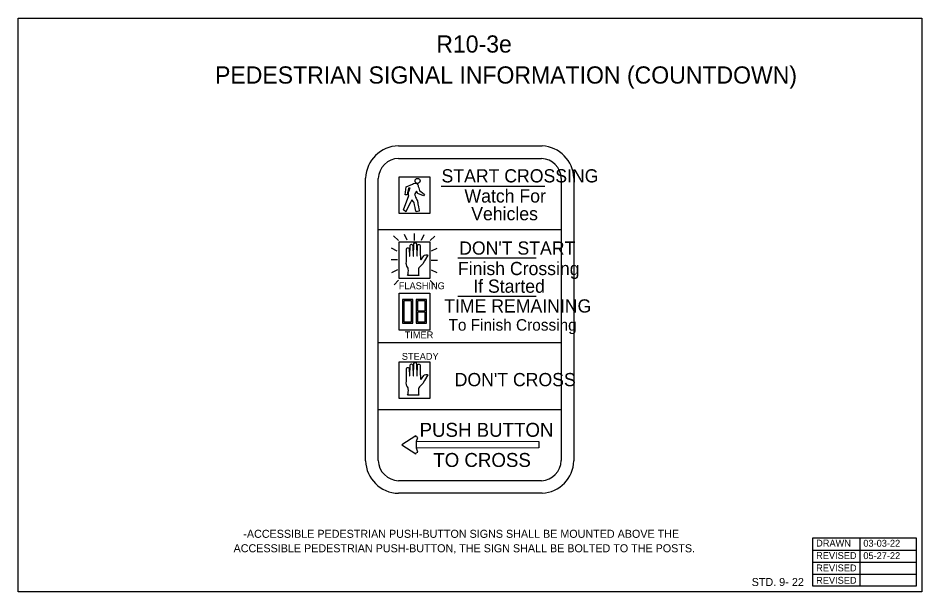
# Model space of a CAD drawing. Extents: x 100 to 888, y 575 to 1075.
import ezdxf

# ---------------------------------------------------------------- set-up
doc = ezdxf.new("R2010")
doc.units = 0
for name, color, linetype in [('Sheets_General Details', 7, 'Continuous'), ('Sheets_Major Grid', 7, 'Continuous'), ('Sheets_Minor Grid Horizontal', 7, 'Continuous')]:
    doc.layers.add(name, color=color, linetype=linetype)

msp = doc.modelspace()

# ---------------------------------------------------------------- linework, layer by layer
at = {"layer": 'Sheets_General Details'}
for p, q in [((431.56, 952.68), (556.03, 952.68)), ((413.78, 689.54), (413.78, 935.2)), ((432.01, 904.64), (432.01, 936.69)), ((432.01, 936.69), (458.7, 936.69)), ((458.7, 936.69), (458.7, 904.64)), ((573.27, 935.2), (573.27, 689.54)), ((468.74, 928.44), (559.02, 928.44)), ((458.7, 904.64), (432.01, 904.64)), ((573.27, 890.53), (413.78, 890.53)), ((431.49, 881.16), (427.23, 885.23)), ((439.01, 881.53), (436.63, 886.36)), ((445.4, 881.09), (445.4, 887.17)), ((451.41, 881.6), (453.92, 886.42)), ((459.18, 881.22), (463.06, 885.11)), ((430.43, 872.01), (425.48, 874.45)), ((432.01, 848.08), (432.01, 880.12)), ((432.01, 880.12), (458.7, 880.12)), ((458.7, 880.12), (458.7, 848.08)), ((460.12, 872.13), (465.13, 874.58)), ((430.68, 864.24), (425.05, 864.24)), ((459.87, 864.17), (465.44, 864.17)), ((483.25, 866.07), (551.34, 866.07)), ((430.49, 855.65), (425.48, 853.08)), ((449.54, 850.64), (449.54, 850.6)), ((459.93, 855.59), (464.94, 853.21)), ((431.49, 846.5), (427.55, 842.68)), ((458.7, 848.08), (432.01, 848.08)), ((459.12, 846.44), (462.88, 842.68)), ((432.01, 803.2), (432.01, 835.25)), ((432.01, 835.25), (458.7, 835.25)), ((458.7, 835.25), (458.7, 803.2)), ((483.25, 832.84), (551.34, 832.84)), ((458.7, 803.2), (432.01, 803.2)), ((573.27, 791.9), (413.78, 791.9)), ((432.01, 743.45), (432.01, 775.5)), ((432.01, 775.5), (458.7, 775.5)), ((458.7, 775.5), (458.7, 743.45)), ((458.7, 743.45), (432.01, 743.45)), ((449.54, 746.34), (449.54, 746.3)), ((573.27, 733.73), (413.78, 733.73)), ((556.03, 671.93), (431.56, 671.93))]:
    msp.add_line(p, q, dxfattribs=at)
for points in [[(431.34, 963.65), (431.45, 963.66), (556.31, 963.66), (556.59, 963.64)], [(402.8, 689.22), (402.8, 689.38), (402.8, 935.41), (402.81, 935.61)], [(438.02, 928.08), (443.76, 930.4), (444.65, 930.82), (445.57, 931.13), (446.43, 931.17), (446.88, 931.05), (447.27, 930.78), (447.62, 930.51), (448.16, 929.78), (448.54, 929.05), (448.73, 928.39), (448.97, 927.7), (449.2, 927), (449.47, 925.81), (449.66, 924.85), (450.12, 924.46), (451.13, 923.69), (451.97, 922.99), (452.74, 922.45), (453.67, 921.76), (454.25, 921.3), (453.36, 920.06), (448.27, 922.22), (447.2, 924.23), (446.31, 922.76), (445.42, 921.18), (445.88, 920.18), (446.34, 919.1), (446.81, 918.1), (447.2, 917.25), (447.5, 916.59), (447.89, 915.82), (447.96, 915.67), (448.04, 915.13), (448.19, 914.28), (448.43, 913.09), (448.85, 910.66), (449.2, 908.84), (449.43, 907.53), (449.59, 906.72), (447.96, 906.37), (446.81, 906.14), (446.34, 908.04), (445.88, 909.88), (445.34, 912.39), (444.96, 913.97), (444.8, 914.59), (443.15, 916.64), (442.03, 914.44), (437.94, 906.57), (437.71, 906.14), (435.71, 907.96), (440.41, 920.3), (440.21, 920.84), (440.1, 921.57), (440.1, 922.03), (440.21, 922.84), (440.52, 923.92), (440.95, 925), (441.45, 926.16), (441.72, 926.77), (440.18, 926.77), (439.76, 924.85), (439.29, 922.61), (438.94, 921.07), (437.32, 920.91), (438.02, 928.08)], [(584.24, 935.6), (584.25, 935.4), (584.25, 689.39), (584.24, 689.23)], [(449.54, 850.6), (439.28, 850.6), (439.82, 851.49), (440.01, 853.22), (440.05, 854.92), (439.98, 856.16), (439.74, 857.08), (439.28, 857.93), (438.78, 858.7), (438.35, 860.16), (438.24, 861.17), (438.28, 862.86), (438.51, 873.89), (438.78, 874.54), (439.36, 874.81), (439.89, 874.89), (440.43, 874.59), (440.67, 874.27), (440.75, 874.08), (441.05, 867.64), (441.13, 867.45), (441.24, 867.49), (441.44, 867.57), (441.67, 877.05), (442.13, 877.63), (442.9, 877.9), (443.67, 877.44), (443.98, 876.97), (444.02, 876.51), (444.21, 867.68), (444.37, 867.49), (444.6, 867.64), (444.83, 878.44), (445.29, 879.13), (445.76, 879.29), (446.38, 879.25), (446.91, 878.82), (447.15, 878.36), (447.37, 867.64), (447.53, 867.49), (447.76, 867.72), (447.91, 876.97), (448.3, 877.51), (448.76, 877.78), (449.5, 877.78), (450, 877.4), (450.23, 876.89), (450.38, 871.08), (450.54, 864.95), (450.81, 864.64), (451.23, 864.6), (451.5, 864.83), (453.47, 867.95), (454.12, 868.49), (455.32, 868.8), (456.32, 868.8), (457.01, 868.49), (454.16, 863.44), (452.78, 861.01), (452.39, 860.55), (451.92, 860.09), (451.15, 859.35), (450.38, 858.51), (449.72, 857.89), (449.23, 857.27), (448.92, 856.61), (448.84, 855.77), (448.88, 852.38), (449, 851.61), (449.3, 850.95), (449.54, 850.64)], [(449.54, 746.3), (439.28, 746.3), (439.82, 747.19), (440.01, 748.92), (440.05, 750.62), (439.98, 751.86), (439.74, 752.78), (439.28, 753.63), (438.78, 754.4), (438.35, 755.86), (438.24, 756.87), (438.28, 758.56), (438.51, 769.59), (438.78, 770.25), (439.36, 770.52), (439.89, 770.59), (440.43, 770.29), (440.67, 769.98), (440.75, 769.78), (441.05, 763.35), (441.13, 763.15), (441.24, 763.19), (441.44, 763.27), (441.67, 772.75), (442.13, 773.33), (442.9, 773.6), (443.67, 773.14), (443.98, 772.67), (444.02, 772.21), (444.21, 763.38), (444.37, 763.19), (444.6, 763.35), (444.83, 774.14), (445.29, 774.84), (445.76, 774.99), (446.38, 774.95), (446.91, 774.52), (447.15, 774.07), (447.37, 763.35), (447.53, 763.19), (447.76, 763.42), (447.91, 772.67), (448.3, 773.21), (448.76, 773.48), (449.5, 773.48), (450, 773.1), (450.23, 772.6), (450.38, 766.78), (450.54, 760.65), (450.81, 760.34), (451.23, 760.3), (451.5, 760.53), (453.47, 763.65), (454.12, 764.19), (455.32, 764.5), (456.32, 764.5), (457.01, 764.19), (454.16, 759.14), (452.78, 756.71), (452.39, 756.25), (451.92, 755.79), (451.15, 755.05), (450.38, 754.21), (449.72, 753.59), (449.23, 752.97), (448.92, 752.32), (448.84, 751.47), (448.88, 748.08), (449, 747.31), (449.3, 746.65), (449.54, 746.34)], [(556.59, 660.96), (556.31, 660.95), (431.45, 660.95), (431.34, 660.95)]]:
    msp.add_lwpolyline(points, dxfattribs=at)
for points in [[(435.02, 809.05), (443.98, 809.05), (443.98, 829.87), (435.02, 829.87)], [(436.22, 810.25), (442.78, 810.25), (442.78, 828.67), (436.22, 828.67)], [(446.87, 809.05), (455.83, 809.05), (455.83, 829.87), (446.87, 829.87)], [(448.07, 820.06), (454.63, 820.06), (454.63, 828.67), (448.07, 828.67)], [(448.07, 810.25), (454.63, 810.25), (454.63, 818.86), (448.07, 818.86)], [(434.37, 703.24), (446.56, 695.4), (447.17, 696.44), (448.3, 696.83), (447.17, 700.25), (447.17, 706.25), (448.3, 709.66), (447.17, 710.04), (446.56, 711.08), (434.37, 703.24)], [(553.77, 706.12), (553.77, 700.43), (447.17, 700.25), (447.17, 706.25), (553.77, 706.12)]]:
    msp.add_lwpolyline(points, close=True, dxfattribs=at)
msp.add_circle((448.11, 933.16), 2.17, dxfattribs=at)
for centre, radius, start, end in [((431.93, 934.52), 29.14, 91.15327, 177.84329), ((555.12, 934.54), 29.14, 2.09483, 87.09861), ((431.93, 934.52), 18.17, 91.15327, 177.84329), ((555.12, 934.54), 18.16, 2.09483, 87.09861), ((431.93, 690.09), 29.14, 181.7105, 268.83167), ((431.93, 690.09), 18.16, 181.7105, 268.83167), ((555.11, 690.07), 18.16, 272.91591, 358.35188), ((555.11, 690.07), 29.14, 272.91591, 358.35188)]:
    msp.add_arc(centre, radius, start, end, dxfattribs=at)
at = {"layer": 'Sheets_Major Grid'}
msp.add_lwpolyline([(100, 1075), (887.5, 1075), (887.5, 575), (100, 575)], close=True, dxfattribs=at)
at = {"layer": 'Sheets_Minor Grid Horizontal'}
for p, q in [((833.61, 580), (833.61, 622)), ((792.5, 611.5), (882.5, 611.5)), ((792.5, 601), (882.5, 601)), ((792.5, 590.5), (882.5, 590.5))]:
    msp.add_line(p, q, dxfattribs=at)
msp.add_lwpolyline([(882.5, 580), (792.5, 580), (792.5, 622), (882.5, 622)], close=True, dxfattribs=at)

# ---------------------------------------------------------------- texts
at = {"layer": 'Sheets_General Details'}
for s, height, p in [('R10-3e', 15, (464.4, 1044.91)), ('PEDESTRIAN SIGNAL INFORMATION (COUNTDOWN)', 15, (271.63, 1017.91)), ('START CROSSING', 11.5, (468.95, 931.8)), ('Watch For', 11.5, (488.94, 914.26)), ('Vehicles', 11.5, (494.82, 898.81)), ("DON'T START", 11.5, (484.33, 868.87)), ('Finish Crossing', 11.5, (483.24, 851.05)), ('FLASHING', 6, (431.69, 838.73)), ('If Started', 11.5, (496.59, 835.67)), ('TIME REMAINING', 11.5, (471.27, 818.43)), ('To Finish Crossing', 10.0197, (475.01, 802.64)), ('TIMER', 6, (436.84, 795.99)), ('STEADY', 6, (434.33, 777.23)), ("DON'T CROSS", 11.5, (480.4, 754.26)), ('PUSH BUTTON', 12.1707, (449.81, 710.14)), ('TO CROSS', 12.171, (461.76, 683.89)), ('-ACCESSIBLE PEDESTRIAN PUSH-BUTTON SIGNS SHALL BE MOUNTED ABOVE THE', 7, (296.26, 622.14)), ('  ACCESSIBLE PEDESTRIAN PUSH-BUTTON, THE SIGN SHALL BE BOLTED TO THE POSTS.', 7, (282.56, 609.54))]:
    msp.add_text(s, height=height, dxfattribs=at).set_placement(p)
at = {"layer": 'Sheets_Minor Grid Horizontal'}
for s, height, p in [('DRAWN', 6, (795.35, 614.52)), ('03-03-22', 6, (836.46, 614.4)), ('REVISED', 6, (795.35, 603.72)), ('05-27-22', 6, (836.46, 603.6)), ('REVISED', 6, (795.35, 592.92)), ('STD. 9-', 7, (739.19, 580.14)), ('22 ', 7, (774.23, 580.14)), ('REVISED', 6, (795.35, 582.12))]:
    msp.add_text(s, height=height, dxfattribs=at).set_placement(p)

doc.saveas('drawing.dxf')
